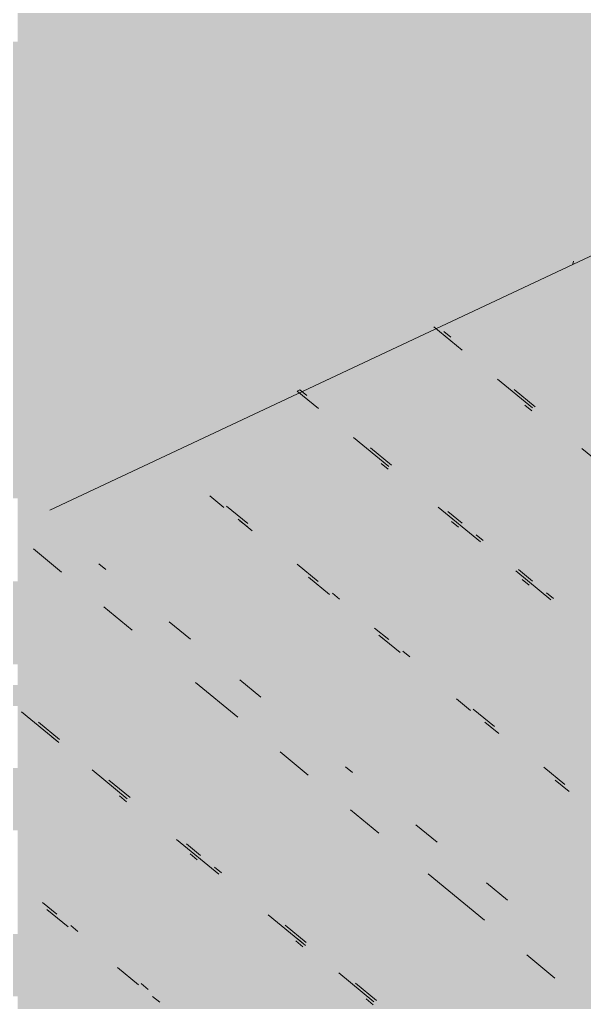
# Model space of a CAD drawing. Header units: millimetres. Extents: x 5 to 1315, y 5 to 292.
# Drawn here: x 1165.156 to 1167.782, y 78.442 to 83.006 of the extents above; entities that cross this region are included whole.
import ezdxf

# ---------------------------------------------------------------- set-up
doc = ezdxf.new("R2010")
doc.units = ezdxf.units.MM
doc.layers.add('EXISTING', color=7, linetype='Continuous')
doc.layers.add('IMAGES', color=7, linetype='Continuous')

# ---------------------------------------------------------------- blocks, each defined once
blk = doc.blocks.new('SHEET_03')
at = {"layer": 'EXISTING', "color": 250, "lineweight": 9}
for p, q in [((265.2963, 80.7274), (269.0335, 82.4819)), ((267.731, 81.8838), (267.7276, 81.8703)), ((267.0828, 81.5794), (267.2138, 81.4717)), ((267.1608, 81.5314), (267.128, 81.5584)), ((267.3776, 81.337), (267.5415, 81.2024)), ((266.4471, 81.281), (266.4595, 81.2869)), ((266.4471, 81.281), (266.5453, 81.2002)), ((266.4923, 81.2599), (266.4595, 81.2869)), ((267.5539, 81.2082), (267.4557, 81.289)), ((267.5381, 81.189), (267.5053, 81.2159)), ((266.7092, 81.0655), (266.873, 80.9309)), ((266.8855, 80.9367), (266.7872, 81.0175)), ((267.7708, 81.0139), (267.8691, 80.9331)), ((266.8696, 80.9175), (266.8368, 80.9444)), ((266.0407, 80.794), (266.1062, 80.7402)), ((266.217, 80.6652), (266.1187, 80.746)), ((267.1023, 80.7423), (267.2989, 80.5807)), ((267.2131, 80.6674), (267.1476, 80.7213)), ((266.1717, 80.6863), (266.2373, 80.6324)), ((266.2136, 80.6518), (266.1808, 80.6787)), ((267.1972, 80.6481), (267.1645, 80.6751)), ((267.3114, 80.5866), (267.2786, 80.6135)), ((265.2204, 80.5474), (265.3514, 80.4397)), ((265.5575, 80.4517), (265.5247, 80.4787)), ((266.5446, 80.3959), (266.4463, 80.4767)), ((267.4627, 80.4461), (267.6265, 80.3114)), ((267.5407, 80.3981), (267.4752, 80.4519)), ((266.4994, 80.417), (266.5977, 80.3362)), ((267.5249, 80.3788), (267.4921, 80.4057)), ((266.6429, 80.3151), (266.6102, 80.342)), ((267.639, 80.3173), (267.6063, 80.3442)), ((265.548, 80.2781), (265.6791, 80.1703)), ((265.9506, 80.1286), (265.8523, 80.2094)), ((266.8723, 80.1266), (266.8067, 80.1804)), ((266.827, 80.1476), (266.9253, 80.0668)), ((266.8689, 80.1131), (266.8361, 80.1401)), ((266.9706, 80.0458), (266.9378, 80.0727)), ((265.9739, 79.9279), (266.1705, 79.7663)), ((266.2783, 79.8592), (266.18, 79.94)), ((267.1874, 79.8514), (267.2529, 79.7975)), ((265.1655, 79.7907), (265.3293, 79.6561)), ((267.3637, 79.7226), (267.2654, 79.8034)), ((265.3418, 79.6619), (265.2435, 79.7427)), ((267.3185, 79.7436), (267.384, 79.6898)), ((267.3603, 79.7092), (267.3276, 79.7361)), ((265.3384, 79.6485), (265.3057, 79.6755)), ((266.3671, 79.6047), (266.4982, 79.497)), ((265.4932, 79.5214), (265.657, 79.3868)), ((266.7042, 79.5091), (266.6714, 79.536)), ((267.6914, 79.4532), (267.5931, 79.534)), ((265.6695, 79.3926), (265.5712, 79.4734)), ((267.6461, 79.4743), (267.7116, 79.4204)), ((265.6536, 79.3733), (265.6208, 79.4003)), ((266.6947, 79.3354), (266.8258, 79.2277)), ((267.0973, 79.1859), (266.999, 79.2667)), ((265.8863, 79.1982), (266.0829, 79.0366)), ((265.9971, 79.1233), (265.9316, 79.1772)), ((265.9812, 79.104), (265.9485, 79.1309)), ((266.0954, 79.0425), (266.0626, 79.0694)), ((267.0551, 79.0391), (267.3172, 78.8237)), ((267.425, 78.9166), (267.3267, 78.9974)), ((265.3286, 78.8518), (265.2631, 78.9056)), ((265.2834, 78.8728), (265.3817, 78.792)), ((266.3122, 78.8481), (266.4761, 78.7134)), ((265.4269, 78.771), (265.3942, 78.7979)), ((266.4885, 78.7193), (266.3903, 78.8001)), ((266.4727, 78.7), (266.4399, 78.727)), ((266.4852, 78.7059), (266.4524, 78.7328)), ((267.5138, 78.6621), (267.6449, 78.5543)), ((265.611, 78.6035), (265.7093, 78.5227)), ((266.6399, 78.5788), (266.8037, 78.4441)), ((265.7545, 78.5016), (265.7218, 78.5286)), ((266.8162, 78.45), (266.7179, 78.5308)), ((265.7748, 78.4689), (265.8076, 78.4419)), ((266.8003, 78.4307), (266.7675, 78.4576))]:
    blk.add_line(p, q, dxfattribs=at)
at = {"layer": 'IMAGES', "color": 7}
for points in [[(265.1473, 83), (265.2436, 83), (265.1473, 83.0964), (265.2436, 83.0964)], [(265.2436, 83), (269.8691, 83), (265.2436, 83.0964), (269.8691, 83.0964)], [(265.1473, 82.9036), (269.4836, 82.9036), (265.1473, 83), (269.4836, 83)], [(265.0509, 82.8072), (269.3873, 82.8072), (265.0509, 82.9036), (269.3873, 82.9036)], [(264.9545, 82.7108), (269.0982, 82.7108), (264.9545, 82.8072), (269.0982, 82.8072)], [(264.6655, 82.6144), (269.0018, 82.6144), (264.6655, 82.7108), (269.0018, 82.7108)], [(264.5691, 82.518), (268.7127, 82.518), (264.5691, 82.6144), (268.7127, 82.6144)], [(264.1836, 82.4216), (268.52, 82.4216), (264.1836, 82.518), (268.52, 82.518)], [(264.0873, 82.3252), (268.4236, 82.3252), (264.0873, 82.4216), (268.4236, 82.4216)], [(263.7982, 82.2288), (268.1345, 82.2288), (263.7982, 82.3252), (268.1345, 82.3252)], [(260.9073, 82.1324), (267.9418, 82.1324), (260.9073, 82.2288), (267.9418, 82.2288)], [(260.7145, 82.036), (267.7491, 82.036), (260.7145, 82.1324), (267.7491, 82.1324)], [(267.7491, 81.9396), (267.8455, 81.9396), (267.7491, 82.1324), (267.8455, 82.1324)], [(260.5218, 81.9396), (267.5564, 81.9396), (260.5218, 82.036), (267.5564, 82.036)], [(267.5564, 81.9396), (267.6527, 81.9396), (267.5564, 82.036), (267.6527, 82.036)], [(267.6527, 81.9396), (267.7491, 81.9396), (267.6527, 82.036), (267.7491, 82.036)], [(260.4255, 81.8432), (267.2673, 81.8432), (260.4255, 81.9396), (267.2673, 81.9396)], [(267.2673, 81.8432), (267.3636, 81.8432), (267.2673, 81.9396), (267.3636, 81.9396)], [(267.3636, 81.8432), (267.46, 81.8432), (267.3636, 81.9396), (267.46, 81.9396)], [(267.46, 81.8432), (267.5564, 81.8432), (267.46, 81.9396), (267.5564, 81.9396)], [(267.5564, 81.8432), (267.6527, 81.8432), (267.5564, 81.9396), (267.6527, 81.9396)], [(267.6527, 81.8432), (267.7491, 81.8432), (267.6527, 81.9396), (267.7491, 81.9396)], [(267.7491, 81.8432), (267.8455, 81.8432), (267.7491, 81.9396), (267.8455, 81.9396)], [(260.1364, 81.7468), (267.0745, 81.7468), (260.1364, 81.8432), (267.0745, 81.8432)], [(267.0745, 81.7468), (267.2673, 81.7468), (267.0745, 81.8432), (267.2673, 81.8432)], [(267.2673, 81.7468), (267.3636, 81.7468), (267.2673, 81.8432), (267.3636, 81.8432)], [(267.3636, 81.7468), (267.5564, 81.7468), (267.3636, 81.8432), (267.5564, 81.8432)], [(267.5564, 81.7468), (267.6527, 81.7468), (267.5564, 81.8432), (267.6527, 81.8432)], [(267.6527, 81.7468), (267.7491, 81.7468), (267.6527, 81.8432), (267.7491, 81.8432)], [(267.7491, 81.7468), (267.8455, 81.7468), (267.7491, 81.8432), (267.8455, 81.8432)], [(260.04, 81.6504), (266.7855, 81.6504), (260.04, 81.7468), (266.7855, 81.7468)], [(266.7855, 81.6504), (266.8818, 81.6504), (266.7855, 81.7468), (266.8818, 81.7468)], [(266.8818, 81.6504), (266.9782, 81.6504), (266.8818, 81.7468), (266.9782, 81.7468)], [(266.9782, 81.6504), (267.0745, 81.6504), (266.9782, 81.7468), (267.0745, 81.7468)], [(267.0745, 81.6504), (267.1709, 81.6504), (267.0745, 81.7468), (267.1709, 81.7468)], [(267.1709, 81.6504), (267.2673, 81.6504), (267.1709, 81.7468), (267.2673, 81.7468)], [(267.2673, 81.6504), (267.3636, 81.6504), (267.2673, 81.7468), (267.3636, 81.7468)], [(267.3636, 81.6504), (267.46, 81.6504), (267.3636, 81.7468), (267.46, 81.7468)], [(267.46, 81.6504), (267.5564, 81.6504), (267.46, 81.7468), (267.5564, 81.7468)], [(267.5564, 81.6504), (267.6527, 81.6504), (267.5564, 81.7468), (267.6527, 81.7468)], [(267.6527, 81.6504), (267.7491, 81.6504), (267.6527, 81.7468), (267.7491, 81.7468)], [(267.7491, 81.6504), (267.8455, 81.6504), (267.7491, 81.7468), (267.8455, 81.7468)], [(259.6545, 81.554), (266.6891, 81.554), (259.6545, 81.6504), (266.6891, 81.6504)], [(266.6891, 81.554), (266.8818, 81.554), (266.6891, 81.6504), (266.8818, 81.6504)], [(266.8818, 81.554), (266.9782, 81.554), (266.8818, 81.6504), (266.9782, 81.6504)], [(266.9782, 81.554), (267.0745, 81.554), (266.9782, 81.6504), (267.0745, 81.6504)], [(267.0745, 81.554), (267.1709, 81.554), (267.0745, 81.6504), (267.1709, 81.6504)], [(267.1709, 81.554), (267.2673, 81.554), (267.1709, 81.6504), (267.2673, 81.6504)], [(267.2673, 81.554), (267.3636, 81.554), (267.2673, 81.6504), (267.3636, 81.6504)], [(267.3636, 81.554), (267.46, 81.554), (267.3636, 81.6504), (267.46, 81.6504)], [(267.46, 81.554), (267.5564, 81.554), (267.46, 81.6504), (267.5564, 81.6504)], [(267.5564, 81.554), (267.6527, 81.554), (267.5564, 81.6504), (267.6527, 81.6504)], [(267.6527, 81.554), (267.8455, 81.554), (267.6527, 81.6504), (267.8455, 81.6504)], [(259.5582, 81.4576), (266.4964, 81.4576), (259.5582, 81.554), (266.4964, 81.554)], [(266.4964, 81.4576), (266.5927, 81.4576), (266.4964, 81.554), (266.5927, 81.554)], [(266.5927, 81.4576), (266.6891, 81.4576), (266.5927, 81.554), (266.6891, 81.554)], [(266.6891, 81.4576), (266.7855, 81.4576), (266.6891, 81.554), (266.7855, 81.554)], [(266.7855, 81.4576), (266.8818, 81.4576), (266.7855, 81.554), (266.8818, 81.554)], [(266.8818, 81.4576), (266.9782, 81.4576), (266.8818, 81.554), (266.9782, 81.554)], [(266.9782, 81.4576), (267.0745, 81.4576), (266.9782, 81.554), (267.0745, 81.554)], [(267.0745, 81.4576), (267.1709, 81.4576), (267.0745, 81.554), (267.1709, 81.554)], [(267.1709, 81.4576), (267.2673, 81.4576), (267.1709, 81.554), (267.2673, 81.554)], [(267.2673, 81.4576), (267.3636, 81.4576), (267.2673, 81.554), (267.3636, 81.554)], [(267.3636, 81.4576), (267.46, 81.4576), (267.3636, 81.554), (267.46, 81.554)], [(267.46, 81.4576), (267.9418, 81.4576), (267.46, 81.554), (267.9418, 81.554)], [(259.2691, 81.3612), (266.2073, 81.3612), (259.2691, 81.4576), (266.2073, 81.4576)], [(266.2073, 81.3612), (266.4, 81.3612), (266.2073, 81.4576), (266.4, 81.4576)], [(266.4, 81.3612), (266.4964, 81.3612), (266.4, 81.4576), (266.4964, 81.4576)], [(266.4964, 81.3612), (266.5927, 81.3612), (266.4964, 81.4576), (266.5927, 81.4576)], [(266.5927, 81.3612), (266.6891, 81.3612), (266.5927, 81.4576), (266.6891, 81.4576)], [(266.6891, 81.3612), (266.7855, 81.3612), (266.6891, 81.4576), (266.7855, 81.4576)], [(266.7855, 81.3612), (266.8818, 81.3612), (266.7855, 81.4576), (266.8818, 81.4576)], [(266.8818, 81.3612), (266.9782, 81.3612), (266.8818, 81.4576), (266.9782, 81.4576)], [(266.9782, 81.3612), (267.0745, 81.3612), (266.9782, 81.4576), (267.0745, 81.4576)], [(267.0745, 81.3612), (267.1709, 81.3612), (267.0745, 81.4576), (267.1709, 81.4576)], [(267.1709, 81.3612), (267.46, 81.3612), (267.1709, 81.4576), (267.46, 81.4576)], [(267.46, 81.3612), (267.5564, 81.3612), (267.46, 81.4576), (267.5564, 81.4576)], [(267.5564, 81.3612), (268.0382, 81.3612), (267.5564, 81.4576), (268.0382, 81.4576)], [(259.1727, 81.2648), (266.2073, 81.2648), (259.1727, 81.3612), (266.2073, 81.3612)], [(266.2073, 81.2648), (266.4, 81.2648), (266.2073, 81.3612), (266.4, 81.3612)], [(266.4, 81.2648), (266.5927, 81.2648), (266.4, 81.3612), (266.5927, 81.3612)], [(266.5927, 81.2648), (266.6891, 81.2648), (266.5927, 81.3612), (266.6891, 81.3612)], [(266.6891, 81.2648), (266.7855, 81.2648), (266.6891, 81.3612), (266.7855, 81.3612)], [(266.7855, 81.2648), (266.8818, 81.2648), (266.7855, 81.3612), (266.8818, 81.3612)], [(266.8818, 81.2648), (266.9782, 81.2648), (266.8818, 81.3612), (266.9782, 81.3612)], [(266.9782, 81.2648), (267.0745, 81.2648), (266.9782, 81.3612), (267.0745, 81.3612)], [(267.0745, 81.2648), (267.1709, 81.2648), (267.0745, 81.3612), (267.1709, 81.3612)], [(267.1709, 81.2648), (267.2673, 81.2648), (267.1709, 81.3612), (267.2673, 81.3612)], [(267.2673, 81.2648), (267.3636, 81.2648), (267.2673, 81.3612), (267.3636, 81.3612)], [(267.3636, 81.2648), (267.5564, 81.2648), (267.3636, 81.3612), (267.5564, 81.3612)], [(267.5564, 81.2648), (267.6527, 81.2648), (267.5564, 81.3612), (267.6527, 81.3612)], [(267.6527, 81.2648), (268.1345, 81.2648), (267.6527, 81.3612), (268.1345, 81.3612)], [(258.8836, 81.1684), (265.8218, 81.1684), (258.8836, 81.2648), (265.8218, 81.2648)], [(265.8218, 81.1684), (265.9182, 81.1684), (265.8218, 81.2648), (265.9182, 81.2648)], [(265.9182, 81.1684), (266.0145, 81.1684), (265.9182, 81.2648), (266.0145, 81.2648)], [(266.0145, 81.1684), (266.1109, 81.1684), (266.0145, 81.2648), (266.1109, 81.2648)], [(266.1109, 81.1684), (266.2073, 81.1684), (266.1109, 81.2648), (266.2073, 81.2648)], [(266.2073, 81.1684), (266.3036, 81.1684), (266.2073, 81.2648), (266.3036, 81.2648)], [(266.3036, 81.1684), (266.4, 81.1684), (266.3036, 81.2648), (266.4, 81.2648)], [(266.4, 81.1684), (266.4964, 81.1684), (266.4, 81.2648), (266.4964, 81.2648)], [(266.4964, 81.1684), (266.5927, 81.1684), (266.4964, 81.2648), (266.5927, 81.2648)], [(266.5927, 81.1684), (266.6891, 81.1684), (266.5927, 81.2648), (266.6891, 81.2648)], [(266.6891, 81.1684), (266.7855, 81.1684), (266.6891, 81.2648), (266.7855, 81.2648)], [(266.7855, 81.1684), (266.8818, 81.1684), (266.7855, 81.2648), (266.8818, 81.2648)], [(266.8818, 81.1684), (267.2673, 81.1684), (266.8818, 81.2648), (267.2673, 81.2648)], [(267.2673, 81.1684), (267.3636, 81.1684), (267.2673, 81.2648), (267.3636, 81.2648)], [(267.3636, 81.1684), (267.46, 81.1684), (267.3636, 81.2648), (267.46, 81.2648)], [(267.46, 81.1684), (267.6527, 81.1684), (267.46, 81.2648), (267.6527, 81.2648)], [(267.6527, 81.1684), (267.7491, 81.1684), (267.6527, 81.2648), (267.7491, 81.2648)], [(267.7491, 81.1684), (268.3273, 81.1684), (267.7491, 81.2648), (268.3273, 81.2648)], [(258.6909, 81.072), (265.7255, 81.072), (258.6909, 81.1684), (265.7255, 81.1684)], [(265.7255, 81.072), (265.9182, 81.072), (265.7255, 81.1684), (265.9182, 81.1684)], [(265.9182, 81.072), (266.0145, 81.072), (265.9182, 81.1684), (266.0145, 81.1684)], [(266.0145, 81.072), (266.1109, 81.072), (266.0145, 81.1684), (266.1109, 81.1684)], [(266.1109, 81.072), (266.2073, 81.072), (266.1109, 81.1684), (266.2073, 81.1684)], [(266.2073, 81.072), (266.3036, 81.072), (266.2073, 81.1684), (266.3036, 81.1684)], [(266.3036, 81.072), (266.4, 81.072), (266.3036, 81.1684), (266.4, 81.1684)], [(266.4, 81.072), (266.4964, 81.072), (266.4, 81.1684), (266.4964, 81.1684)], [(266.4964, 81.072), (266.5927, 81.072), (266.4964, 81.1684), (266.5927, 81.1684)], [(266.5927, 81.072), (266.7855, 81.072), (266.5927, 81.1684), (266.7855, 81.1684)], [(266.7855, 81.072), (267.3636, 81.072), (266.7855, 81.1684), (267.3636, 81.1684)], [(267.3636, 81.072), (267.46, 81.072), (267.3636, 81.1684), (267.46, 81.1684)], [(267.46, 81.072), (267.5564, 81.072), (267.46, 81.1684), (267.5564, 81.1684)], [(267.5564, 81.072), (267.7491, 81.072), (267.5564, 81.1684), (267.7491, 81.1684)], [(267.7491, 81.072), (267.8455, 81.072), (267.7491, 81.1684), (267.8455, 81.1684)], [(258.4982, 80.9756), (265.5327, 80.9756), (258.4982, 81.072), (265.5327, 81.072)], [(265.5327, 80.9756), (265.6291, 80.9756), (265.5327, 81.072), (265.6291, 81.072)], [(265.6291, 80.9756), (265.7255, 80.9756), (265.6291, 81.072), (265.7255, 81.072)], [(265.7255, 80.9756), (265.8218, 80.9756), (265.7255, 81.072), (265.8218, 81.072)], [(265.8218, 80.9756), (266.0145, 80.9756), (265.8218, 81.072), (266.0145, 81.072)], [(266.0145, 80.9756), (266.1109, 80.9756), (266.0145, 81.072), (266.1109, 81.072)], [(266.1109, 80.9756), (266.2073, 80.9756), (266.1109, 81.072), (266.2073, 81.072)], [(266.2073, 80.9756), (266.3036, 80.9756), (266.2073, 81.072), (266.3036, 81.072)], [(266.3036, 80.9756), (266.5927, 80.9756), (266.3036, 81.072), (266.5927, 81.072)], [(266.5927, 80.9756), (266.6891, 80.9756), (266.5927, 81.072), (266.6891, 81.072)], [(266.6891, 80.9756), (266.8818, 80.9756), (266.6891, 81.072), (266.8818, 81.072)], [(266.8818, 80.9756), (266.9782, 80.9756), (266.8818, 81.072), (266.9782, 81.072)], [(266.9782, 80.9756), (267.46, 80.9756), (266.9782, 81.072), (267.46, 81.072)], [(267.46, 80.9756), (267.5564, 80.9756), (267.46, 81.072), (267.5564, 81.072)], [(267.5564, 80.9756), (267.6527, 80.9756), (267.5564, 81.072), (267.6527, 81.072)], [(267.6527, 80.9756), (267.8455, 80.9756), (267.6527, 81.072), (267.8455, 81.072)], [(258.2091, 80.8792), (265.2436, 80.8792), (258.2091, 80.9756), (265.2436, 80.9756)], [(265.2436, 80.8792), (265.34, 80.8792), (265.2436, 80.9756), (265.34, 80.9756)], [(265.34, 80.8792), (265.4364, 80.8792), (265.34, 80.9756), (265.4364, 80.9756)], [(265.4364, 80.8792), (265.5327, 80.8792), (265.4364, 80.9756), (265.5327, 80.9756)], [(265.5327, 80.8792), (265.7255, 80.8792), (265.5327, 80.9756), (265.7255, 80.9756)], [(265.7255, 80.8792), (265.8218, 80.8792), (265.7255, 80.9756), (265.8218, 80.9756)], [(265.8218, 80.8792), (265.9182, 80.8792), (265.8218, 80.9756), (265.9182, 80.9756)], [(265.9182, 80.8792), (266.0145, 80.8792), (265.9182, 80.9756), (266.0145, 80.9756)], [(266.0145, 80.8792), (266.2073, 80.8792), (266.0145, 80.9756), (266.2073, 80.9756)], [(266.2073, 80.8792), (266.6891, 80.8792), (266.2073, 80.9756), (266.6891, 80.9756)], [(266.6891, 80.8792), (266.7855, 80.8792), (266.6891, 80.9756), (266.7855, 80.9756)], [(266.7855, 80.8792), (266.9782, 80.8792), (266.7855, 80.9756), (266.9782, 80.9756)], [(266.9782, 80.8792), (267.6527, 80.8792), (266.9782, 80.9756), (267.6527, 80.9756)], [(267.6527, 80.8792), (267.7491, 80.8792), (267.6527, 80.9756), (267.7491, 80.9756)], [(267.7491, 80.8792), (267.9418, 80.8792), (267.7491, 80.9756), (267.9418, 80.9756)], [(258.1127, 80.7827), (265.2436, 80.7827), (258.1127, 80.8792), (265.2436, 80.8792)], [(265.2436, 80.7827), (265.4364, 80.7827), (265.2436, 80.8792), (265.4364, 80.8792)], [(265.4364, 80.7827), (265.5327, 80.7827), (265.4364, 80.8792), (265.5327, 80.8792)], [(265.5327, 80.7827), (265.6291, 80.7827), (265.5327, 80.8792), (265.6291, 80.8792)], [(265.6291, 80.7827), (265.7255, 80.7827), (265.6291, 80.8792), (265.7255, 80.8792)], [(265.7255, 80.7827), (265.9182, 80.7827), (265.7255, 80.8792), (265.9182, 80.8792)], [(265.9182, 80.7827), (266.0145, 80.7827), (265.9182, 80.8792), (266.0145, 80.8792)], [(266.0145, 80.7827), (266.1109, 80.7827), (266.0145, 80.8792), (266.1109, 80.8792)], [(266.1109, 80.7827), (266.2073, 80.7827), (266.1109, 80.8792), (266.2073, 80.8792)], [(266.2073, 80.7827), (266.3036, 80.7827), (266.2073, 80.8792), (266.3036, 80.8792)], [(266.3036, 80.7827), (266.7855, 80.7827), (266.3036, 80.8792), (266.7855, 80.8792)], [(266.7855, 80.7827), (266.8818, 80.7827), (266.7855, 80.8792), (266.8818, 80.8792)], [(266.8818, 80.7827), (266.9782, 80.7827), (266.8818, 80.8792), (266.9782, 80.8792)], [(266.9782, 80.7827), (267.0745, 80.7827), (266.9782, 80.8792), (267.0745, 80.8792)], [(267.0745, 80.7827), (267.1709, 80.7827), (267.0745, 80.8792), (267.1709, 80.8792)], [(267.1709, 80.7827), (267.2673, 80.7827), (267.1709, 80.8792), (267.2673, 80.8792)], [(267.2673, 80.7827), (267.7491, 80.7827), (267.2673, 80.8792), (267.7491, 80.8792)], [(267.7491, 80.7827), (267.8455, 80.7827), (267.7491, 80.8792), (267.8455, 80.8792)], [(265.1473, 80.6863), (265.2436, 80.6863), (265.1473, 80.7827), (265.2436, 80.7827)], [(265.2436, 80.6863), (265.4364, 80.6863), (265.2436, 80.7827), (265.4364, 80.7827)], [(265.4364, 80.6863), (265.5327, 80.6863), (265.4364, 80.7827), (265.5327, 80.7827)], [(265.5327, 80.6863), (265.6291, 80.6863), (265.5327, 80.7827), (265.6291, 80.7827)], [(265.6291, 80.6863), (265.7255, 80.6863), (265.6291, 80.7827), (265.7255, 80.7827)], [(265.7255, 80.6863), (265.9182, 80.6863), (265.7255, 80.7827), (265.9182, 80.7827)], [(265.9182, 80.6863), (266.0145, 80.6863), (265.9182, 80.7827), (266.0145, 80.7827)], [(266.0145, 80.6863), (266.2073, 80.6863), (266.0145, 80.7827), (266.2073, 80.7827)], [(266.2073, 80.6863), (266.4, 80.6863), (266.2073, 80.7827), (266.4, 80.7827)], [(266.4, 80.6863), (266.8818, 80.6863), (266.4, 80.7827), (266.8818, 80.7827)], [(266.8818, 80.6863), (266.9782, 80.6863), (266.8818, 80.7827), (266.9782, 80.7827)], [(266.9782, 80.6863), (267.0745, 80.6863), (266.9782, 80.7827), (267.0745, 80.7827)], [(267.0745, 80.6863), (267.2673, 80.6863), (267.0745, 80.7827), (267.2673, 80.7827)], [(267.2673, 80.6863), (267.3636, 80.6863), (267.2673, 80.7827), (267.3636, 80.7827)], [(267.3636, 80.6863), (267.8455, 80.6863), (267.3636, 80.7827), (267.8455, 80.7827)], [(265.1473, 80.4935), (265.2436, 80.4935), (265.1473, 80.6863), (265.2436, 80.6863)], [(265.2436, 80.5899), (265.34, 80.5899), (265.2436, 80.6863), (265.34, 80.6863)], [(265.34, 80.5899), (265.4364, 80.5899), (265.34, 80.6863), (265.4364, 80.6863)], [(265.4364, 80.5899), (265.5327, 80.5899), (265.4364, 80.6863), (265.5327, 80.6863)], [(265.5327, 80.5899), (265.6291, 80.5899), (265.5327, 80.6863), (265.6291, 80.6863)], [(265.6291, 80.5899), (266.0145, 80.5899), (265.6291, 80.6863), (266.0145, 80.6863)], [(266.0145, 80.5899), (266.1109, 80.5899), (266.0145, 80.6863), (266.1109, 80.6863)], [(266.1109, 80.5899), (266.2073, 80.5899), (266.1109, 80.6863), (266.2073, 80.6863)], [(266.2073, 80.5899), (266.4, 80.5899), (266.2073, 80.6863), (266.4, 80.6863)], [(266.4, 80.5899), (266.4964, 80.5899), (266.4, 80.6863), (266.4964, 80.6863)], [(266.4964, 80.5899), (266.9782, 80.5899), (266.4964, 80.6863), (266.9782, 80.6863)], [(266.9782, 80.5899), (267.0745, 80.5899), (266.9782, 80.6863), (267.0745, 80.6863)], [(267.0745, 80.5899), (267.1709, 80.5899), (267.0745, 80.6863), (267.1709, 80.6863)], [(267.1709, 80.5899), (267.3636, 80.5899), (267.1709, 80.6863), (267.3636, 80.6863)], [(267.3636, 80.5899), (267.46, 80.5899), (267.3636, 80.6863), (267.46, 80.6863)], [(267.46, 80.5899), (268.0382, 80.5899), (267.46, 80.6863), (268.0382, 80.6863)], [(265.2436, 80.4935), (265.34, 80.4935), (265.2436, 80.5899), (265.34, 80.5899)], [(265.34, 80.4935), (265.4364, 80.4935), (265.34, 80.5899), (265.4364, 80.5899)], [(265.4364, 80.4935), (265.5327, 80.4935), (265.4364, 80.5899), (265.5327, 80.5899)], [(265.5327, 80.4935), (265.7255, 80.4935), (265.5327, 80.5899), (265.7255, 80.5899)], [(265.7255, 80.4935), (266.1109, 80.4935), (265.7255, 80.5899), (266.1109, 80.5899)], [(266.1109, 80.4935), (266.2073, 80.4935), (266.1109, 80.5899), (266.2073, 80.5899)], [(266.2073, 80.4935), (266.3036, 80.4935), (266.2073, 80.5899), (266.3036, 80.5899)], [(266.3036, 80.4935), (266.4, 80.4935), (266.3036, 80.5899), (266.4, 80.5899)], [(266.4, 80.4935), (266.4964, 80.4935), (266.4, 80.5899), (266.4964, 80.5899)], [(266.4964, 80.4935), (266.5927, 80.4935), (266.4964, 80.5899), (266.5927, 80.5899)], [(266.5927, 80.4935), (267.0745, 80.4935), (266.5927, 80.5899), (267.0745, 80.5899)], [(267.0745, 80.4935), (267.1709, 80.4935), (267.0745, 80.5899), (267.1709, 80.5899)], [(267.1709, 80.4935), (267.2673, 80.4935), (267.1709, 80.5899), (267.2673, 80.5899)], [(267.2673, 80.4935), (267.3636, 80.4935), (267.2673, 80.5899), (267.3636, 80.5899)], [(267.3636, 80.4935), (267.46, 80.4935), (267.3636, 80.5899), (267.46, 80.5899)], [(267.46, 80.4935), (267.5564, 80.4935), (267.46, 80.5899), (267.5564, 80.5899)], [(267.5564, 80.4935), (268.0382, 80.4935), (267.5564, 80.5899), (268.0382, 80.5899)], [(265.1473, 80.3971), (265.2436, 80.3971), (265.1473, 80.4935), (265.2436, 80.4935)], [(265.2436, 80.3971), (265.34, 80.3971), (265.2436, 80.4935), (265.34, 80.4935)], [(265.34, 80.3971), (265.4364, 80.3971), (265.34, 80.4935), (265.4364, 80.4935)], [(265.4364, 80.3971), (265.5327, 80.3971), (265.4364, 80.4935), (265.5327, 80.4935)], [(265.5327, 80.3971), (265.6291, 80.3971), (265.5327, 80.4935), (265.6291, 80.4935)], [(265.6291, 80.3971), (265.7255, 80.3971), (265.6291, 80.4935), (265.7255, 80.4935)], [(265.7255, 80.3971), (265.8218, 80.3971), (265.7255, 80.4935), (265.8218, 80.4935)], [(265.8218, 80.3971), (266.2073, 80.3971), (265.8218, 80.4935), (266.2073, 80.4935)], [(266.2073, 80.3971), (266.3036, 80.3971), (266.2073, 80.4935), (266.3036, 80.4935)], [(266.3036, 80.3971), (266.4, 80.3971), (266.3036, 80.4935), (266.4, 80.4935)], [(266.4, 80.3971), (266.5927, 80.3971), (266.4, 80.4935), (266.5927, 80.4935)], [(266.5927, 80.3971), (266.6891, 80.3971), (266.5927, 80.4935), (266.6891, 80.4935)], [(266.6891, 80.3971), (267.1709, 80.3971), (266.6891, 80.4935), (267.1709, 80.4935)], [(267.1709, 80.3971), (267.2673, 80.3971), (267.1709, 80.4935), (267.2673, 80.4935)], [(267.2673, 80.3971), (267.3636, 80.3971), (267.2673, 80.4935), (267.3636, 80.4935)], [(267.3636, 80.3971), (267.5564, 80.3971), (267.3636, 80.4935), (267.5564, 80.4935)], [(267.5564, 80.3971), (267.6527, 80.3971), (267.5564, 80.4935), (267.6527, 80.4935)], [(267.6527, 80.3971), (267.7491, 80.3971), (267.6527, 80.4935), (267.7491, 80.4935)], [(267.7491, 80.3007), (268.3273, 80.3007), (267.7491, 80.4935), (268.3273, 80.4935)], [(264.9545, 80.3007), (265.34, 80.3007), (264.9545, 80.3971), (265.34, 80.3971)], [(265.34, 80.3007), (265.4364, 80.3007), (265.34, 80.3971), (265.4364, 80.3971)], [(265.4364, 80.3007), (265.7255, 80.3007), (265.4364, 80.3971), (265.7255, 80.3971)], [(265.7255, 80.3007), (265.8218, 80.3007), (265.7255, 80.3971), (265.8218, 80.3971)], [(265.8218, 80.3007), (265.9182, 80.3007), (265.8218, 80.3971), (265.9182, 80.3971)], [(265.9182, 80.3007), (266.3036, 80.3007), (265.9182, 80.3971), (266.3036, 80.3971)], [(266.3036, 80.3007), (266.4, 80.3007), (266.3036, 80.3971), (266.4, 80.3971)], [(266.4, 80.3007), (266.4964, 80.3007), (266.4, 80.3971), (266.4964, 80.3971)], [(266.4964, 80.3007), (266.6891, 80.3007), (266.4964, 80.3971), (266.6891, 80.3971)], [(266.6891, 80.3007), (266.7855, 80.3007), (266.6891, 80.3971), (266.7855, 80.3971)], [(266.7855, 80.3007), (267.3636, 80.3007), (266.7855, 80.3971), (267.3636, 80.3971)], [(267.3636, 80.3007), (267.46, 80.3007), (267.3636, 80.3971), (267.46, 80.3971)], [(267.46, 80.3007), (267.6527, 80.3007), (267.46, 80.3971), (267.6527, 80.3971)], [(267.6527, 80.3007), (267.7491, 80.3007), (267.6527, 80.3971), (267.7491, 80.3971)], [(264.8582, 80.2043), (265.34, 80.2043), (264.8582, 80.3007), (265.34, 80.3007)], [(265.34, 80.2043), (265.4364, 80.2043), (265.34, 80.3007), (265.4364, 80.3007)], [(265.4364, 80.2043), (265.6291, 80.2043), (265.4364, 80.3007), (265.6291, 80.3007)], [(265.6291, 80.2043), (265.7255, 80.2043), (265.6291, 80.3007), (265.7255, 80.3007)], [(265.7255, 80.2043), (265.8218, 80.2043), (265.7255, 80.3007), (265.8218, 80.3007)], [(265.8218, 80.2043), (265.9182, 80.2043), (265.8218, 80.3007), (265.9182, 80.3007)], [(265.9182, 80.2043), (266.0145, 80.2043), (265.9182, 80.3007), (266.0145, 80.3007)], [(266.0145, 80.2043), (266.4, 80.2043), (266.0145, 80.3007), (266.4, 80.3007)], [(266.4, 80.2043), (266.4964, 80.2043), (266.4, 80.3007), (266.4964, 80.3007)], [(266.4964, 80.2043), (266.5927, 80.2043), (266.4964, 80.3007), (266.5927, 80.3007)], [(266.5927, 80.2043), (266.6891, 80.2043), (266.5927, 80.3007), (266.6891, 80.3007)], [(266.6891, 80.2043), (266.7855, 80.2043), (266.6891, 80.3007), (266.7855, 80.3007)], [(266.7855, 80.2043), (266.8818, 80.2043), (266.7855, 80.3007), (266.8818, 80.3007)], [(266.8818, 80.2043), (266.9782, 80.2043), (266.8818, 80.3007), (266.9782, 80.3007)], [(266.9782, 80.2043), (267.46, 80.2043), (266.9782, 80.3007), (267.46, 80.3007)], [(267.46, 80.2043), (267.5564, 80.2043), (267.46, 80.3007), (267.5564, 80.3007)], [(267.5564, 80.2043), (267.7491, 80.2043), (267.5564, 80.3007), (267.7491, 80.3007)], [(267.7491, 80.2043), (267.8455, 80.2043), (267.7491, 80.3007), (267.8455, 80.3007)], [(264.9545, 80.1079), (265.4364, 80.1079), (264.9545, 80.2043), (265.4364, 80.2043)], [(265.4364, 80.1079), (265.6291, 80.1079), (265.4364, 80.2043), (265.6291, 80.2043)], [(265.6291, 80.1079), (265.7255, 80.1079), (265.6291, 80.2043), (265.7255, 80.2043)], [(265.7255, 80.0115), (265.8218, 80.0115), (265.7255, 80.2043), (265.8218, 80.2043)], [(265.8218, 80.1079), (265.9182, 80.1079), (265.8218, 80.2043), (265.9182, 80.2043)], [(265.9182, 80.1079), (266.0145, 80.1079), (265.9182, 80.2043), (266.0145, 80.2043)], [(266.0145, 80.1079), (266.1109, 80.1079), (266.0145, 80.2043), (266.1109, 80.2043)], [(266.1109, 80.1079), (266.2073, 80.1079), (266.1109, 80.2043), (266.2073, 80.2043)], [(266.2073, 80.1079), (266.5927, 80.1079), (266.2073, 80.2043), (266.5927, 80.2043)], [(266.5927, 80.1079), (266.6891, 80.1079), (266.5927, 80.2043), (266.6891, 80.2043)], [(266.6891, 80.1079), (266.7855, 80.1079), (266.6891, 80.2043), (266.7855, 80.2043)], [(266.7855, 80.1079), (266.8818, 80.1079), (266.7855, 80.2043), (266.8818, 80.2043)], [(266.8818, 80.1079), (266.9782, 80.1079), (266.8818, 80.2043), (266.9782, 80.2043)], [(266.9782, 80.1079), (267.0745, 80.1079), (266.9782, 80.2043), (267.0745, 80.2043)], [(267.0745, 80.1079), (267.5564, 80.1079), (267.0745, 80.2043), (267.5564, 80.2043)], [(267.5564, 80.1079), (267.7491, 80.1079), (267.5564, 80.2043), (267.7491, 80.2043)], [(267.7491, 80.1079), (267.8455, 80.1079), (267.7491, 80.2043), (267.8455, 80.2043)], [(264.9545, 80.0115), (265.5327, 80.0115), (264.9545, 80.1079), (265.5327, 80.1079)], [(265.5327, 80.0115), (265.6291, 80.0115), (265.5327, 80.1079), (265.6291, 80.1079)], [(265.6291, 80.0115), (265.7255, 80.0115), (265.6291, 80.1079), (265.7255, 80.1079)], [(265.8218, 80.0115), (265.9182, 80.0115), (265.8218, 80.1079), (265.9182, 80.1079)], [(265.9182, 80.0115), (266.0145, 80.0115), (265.9182, 80.1079), (266.0145, 80.1079)], [(266.0145, 80.0115), (266.1109, 80.0115), (266.0145, 80.1079), (266.1109, 80.1079)], [(266.1109, 80.0115), (266.2073, 80.0115), (266.1109, 80.1079), (266.2073, 80.1079)], [(266.2073, 80.0115), (266.3036, 80.0115), (266.2073, 80.1079), (266.3036, 80.1079)], [(266.3036, 80.0115), (266.6891, 80.0115), (266.3036, 80.1079), (266.6891, 80.1079)], [(266.6891, 80.0115), (266.7855, 80.0115), (266.6891, 80.1079), (266.7855, 80.1079)], [(266.7855, 80.0115), (266.8818, 80.0115), (266.7855, 80.1079), (266.8818, 80.1079)], [(266.8818, 80.0115), (266.9782, 80.0115), (266.8818, 80.1079), (266.9782, 80.1079)], [(266.9782, 80.0115), (267.0745, 80.0115), (266.9782, 80.1079), (267.0745, 80.1079)], [(267.0745, 80.0115), (267.1709, 80.0115), (267.0745, 80.1079), (267.1709, 80.1079)], [(267.1709, 80.0115), (267.2673, 80.0115), (267.1709, 80.1079), (267.2673, 80.1079)], [(267.2673, 80.0115), (267.6527, 80.0115), (267.2673, 80.1079), (267.6527, 80.1079)], [(267.6527, 80.0115), (267.7491, 80.0115), (267.6527, 80.1079), (267.7491, 80.1079)], [(267.7491, 80.0115), (267.8455, 80.0115), (267.7491, 80.1079), (267.8455, 80.1079)], [(265.1473, 79.9151), (265.2436, 79.9151), (265.1473, 80.0115), (265.2436, 80.0115)], [(265.2436, 79.9151), (265.6291, 79.9151), (265.2436, 80.0115), (265.6291, 80.0115)], [(265.6291, 79.9151), (265.7255, 79.9151), (265.6291, 80.0115), (265.7255, 80.0115)], [(265.7255, 79.9151), (265.9182, 79.9151), (265.7255, 80.0115), (265.9182, 80.0115)], [(265.9182, 79.9151), (266.0145, 79.9151), (265.9182, 80.0115), (266.0145, 80.0115)], [(266.0145, 79.9151), (266.1109, 79.9151), (266.0145, 80.0115), (266.1109, 80.0115)], [(266.1109, 79.9151), (266.2073, 79.9151), (266.1109, 80.0115), (266.2073, 80.0115)], [(266.2073, 79.9151), (266.3036, 79.9151), (266.2073, 80.0115), (266.3036, 80.0115)], [(266.3036, 79.9151), (266.4, 79.9151), (266.3036, 80.0115), (266.4, 80.0115)], [(266.4, 79.9151), (266.7855, 79.9151), (266.4, 80.0115), (266.7855, 80.0115)], [(266.7855, 79.9151), (266.8818, 79.9151), (266.7855, 80.0115), (266.8818, 80.0115)], [(266.8818, 79.9151), (266.9782, 79.9151), (266.8818, 80.0115), (266.9782, 80.0115)], [(266.9782, 79.9151), (267.0745, 79.9151), (266.9782, 80.0115), (267.0745, 80.0115)], [(267.0745, 79.9151), (267.1709, 79.9151), (267.0745, 80.0115), (267.1709, 80.0115)], [(267.1709, 79.9151), (267.2673, 79.9151), (267.1709, 80.0115), (267.2673, 80.0115)], [(267.2673, 79.9151), (267.3636, 79.9151), (267.2673, 80.0115), (267.3636, 80.0115)], [(267.3636, 79.9151), (267.9418, 79.9151), (267.3636, 80.0115), (267.9418, 80.0115)], [(265.0509, 79.8187), (265.2436, 79.8187), (265.0509, 79.9151), (265.2436, 79.9151)], [(265.2436, 79.8187), (265.34, 79.8187), (265.2436, 79.9151), (265.34, 79.9151)], [(265.34, 79.8187), (265.7255, 79.8187), (265.34, 79.9151), (265.7255, 79.9151)], [(265.7255, 79.8187), (265.9182, 79.8187), (265.7255, 79.9151), (265.9182, 79.9151)], [(265.9182, 79.8187), (266.0145, 79.8187), (265.9182, 79.9151), (266.0145, 79.9151)], [(266.0145, 79.8187), (266.1109, 79.8187), (266.0145, 79.9151), (266.1109, 79.9151)], [(266.1109, 79.8187), (266.2073, 79.8187), (266.1109, 79.9151), (266.2073, 79.9151)], [(266.2073, 79.8187), (266.3036, 79.8187), (266.2073, 79.9151), (266.3036, 79.9151)], [(266.3036, 79.8187), (266.4, 79.8187), (266.3036, 79.9151), (266.4, 79.9151)], [(266.4, 79.8187), (266.4964, 79.8187), (266.4, 79.9151), (266.4964, 79.9151)], [(266.4964, 79.8187), (266.9782, 79.8187), (266.4964, 79.9151), (266.9782, 79.9151)], [(266.9782, 79.8187), (267.0745, 79.8187), (266.9782, 79.9151), (267.0745, 79.9151)], [(267.0745, 79.8187), (267.1709, 79.8187), (267.0745, 79.9151), (267.1709, 79.9151)], [(267.1709, 79.8187), (267.2673, 79.8187), (267.1709, 79.9151), (267.2673, 79.9151)], [(267.2673, 79.8187), (267.3636, 79.8187), (267.2673, 79.9151), (267.3636, 79.9151)], [(267.3636, 79.8187), (267.46, 79.8187), (267.3636, 79.9151), (267.46, 79.9151)], [(267.46, 79.8187), (267.9418, 79.8187), (267.46, 79.9151), (267.9418, 79.9151)], [(265.1473, 79.7223), (265.34, 79.7223), (265.1473, 79.8187), (265.34, 79.8187)], [(265.34, 79.7223), (265.4364, 79.7223), (265.34, 79.8187), (265.4364, 79.8187)], [(265.4364, 79.7223), (265.9182, 79.7223), (265.4364, 79.8187), (265.9182, 79.8187)], [(265.9182, 79.7223), (266.0145, 79.7223), (265.9182, 79.8187), (266.0145, 79.8187)], [(266.0145, 79.7223), (266.1109, 79.7223), (266.0145, 79.8187), (266.1109, 79.8187)], [(266.1109, 79.7223), (266.2073, 79.7223), (266.1109, 79.8187), (266.2073, 79.8187)], [(266.2073, 79.7223), (266.3036, 79.7223), (266.2073, 79.8187), (266.3036, 79.8187)], [(266.3036, 79.7223), (266.4964, 79.7223), (266.3036, 79.8187), (266.4964, 79.8187)], [(266.4964, 79.7223), (266.5927, 79.7223), (266.4964, 79.8187), (266.5927, 79.8187)], [(266.5927, 79.7223), (266.6891, 79.7223), (266.5927, 79.8187), (266.6891, 79.8187)], [(266.6891, 79.7223), (267.0745, 79.7223), (266.6891, 79.8187), (267.0745, 79.8187)], [(267.0745, 79.7223), (267.1709, 79.7223), (267.0745, 79.8187), (267.1709, 79.8187)], [(267.1709, 79.7223), (267.2673, 79.7223), (267.1709, 79.8187), (267.2673, 79.8187)], [(267.2673, 79.7223), (267.3636, 79.7223), (267.2673, 79.8187), (267.3636, 79.8187)], [(267.3636, 79.7223), (267.5564, 79.7223), (267.3636, 79.8187), (267.5564, 79.8187)], [(267.5564, 79.7223), (268.0382, 79.7223), (267.5564, 79.8187), (268.0382, 79.8187)], [(265.1473, 79.6259), (265.2436, 79.6259), (265.1473, 79.7223), (265.2436, 79.7223)], [(265.2436, 79.6259), (265.4364, 79.6259), (265.2436, 79.7223), (265.4364, 79.7223)], [(265.4364, 79.6259), (265.5327, 79.6259), (265.4364, 79.7223), (265.5327, 79.7223)], [(265.5327, 79.6259), (266.0145, 79.6259), (265.5327, 79.7223), (266.0145, 79.7223)], [(266.0145, 79.6259), (266.1109, 79.6259), (266.0145, 79.7223), (266.1109, 79.7223)], [(266.1109, 79.6259), (266.2073, 79.6259), (266.1109, 79.7223), (266.2073, 79.7223)], [(266.2073, 79.6259), (266.3036, 79.6259), (266.2073, 79.7223), (266.3036, 79.7223)], [(266.3036, 79.6259), (266.4964, 79.6259), (266.3036, 79.7223), (266.4964, 79.7223)], [(266.4964, 79.6259), (266.5927, 79.6259), (266.4964, 79.7223), (266.5927, 79.7223)], [(266.5927, 79.6259), (266.6891, 79.6259), (266.5927, 79.7223), (266.6891, 79.7223)], [(266.6891, 79.6259), (266.7855, 79.6259), (266.6891, 79.7223), (266.7855, 79.7223)], [(266.7855, 79.6259), (267.1709, 79.6259), (266.7855, 79.7223), (267.1709, 79.7223)], [(267.1709, 79.6259), (267.2673, 79.6259), (267.1709, 79.7223), (267.2673, 79.7223)], [(267.2673, 79.6259), (267.3636, 79.6259), (267.2673, 79.7223), (267.3636, 79.7223)], [(267.3636, 79.6259), (267.46, 79.6259), (267.3636, 79.7223), (267.46, 79.7223)], [(267.46, 79.6259), (267.5564, 79.6259), (267.46, 79.7223), (267.5564, 79.7223)], [(267.5564, 79.6259), (267.6527, 79.6259), (267.5564, 79.7223), (267.6527, 79.7223)], [(267.6527, 79.6259), (268.1345, 79.6259), (267.6527, 79.7223), (268.1345, 79.7223)], [(265.1473, 79.5295), (265.2436, 79.5295), (265.1473, 79.6259), (265.2436, 79.6259)], [(265.2436, 79.5295), (265.34, 79.5295), (265.2436, 79.6259), (265.34, 79.6259)], [(265.34, 79.5295), (265.5327, 79.5295), (265.34, 79.6259), (265.5327, 79.6259)], [(265.5327, 79.5295), (265.6291, 79.5295), (265.5327, 79.6259), (265.6291, 79.6259)], [(265.6291, 79.5295), (265.7255, 79.5295), (265.6291, 79.6259), (265.7255, 79.6259)], [(265.7255, 79.5295), (266.1109, 79.5295), (265.7255, 79.6259), (266.1109, 79.6259)], [(266.1109, 79.5295), (266.2073, 79.5295), (266.1109, 79.6259), (266.2073, 79.6259)], [(266.2073, 79.5295), (266.3036, 79.5295), (266.2073, 79.6259), (266.3036, 79.6259)], [(266.3036, 79.5295), (266.4, 79.5295), (266.3036, 79.6259), (266.4, 79.6259)], [(266.4, 79.5295), (266.4964, 79.5295), (266.4, 79.6259), (266.4964, 79.6259)], [(266.4964, 79.5295), (266.5927, 79.5295), (266.4964, 79.6259), (266.5927, 79.6259)], [(266.5927, 79.5295), (266.6891, 79.5295), (266.5927, 79.6259), (266.6891, 79.6259)], [(266.6891, 79.5295), (266.8818, 79.5295), (266.6891, 79.6259), (266.8818, 79.6259)], [(266.8818, 79.5295), (267.2673, 79.5295), (266.8818, 79.6259), (267.2673, 79.6259)], [(267.2673, 79.5295), (267.3636, 79.5295), (267.2673, 79.6259), (267.3636, 79.6259)], [(267.3636, 79.5295), (267.5564, 79.5295), (267.3636, 79.6259), (267.5564, 79.6259)], [(267.5564, 79.5295), (267.6527, 79.5295), (267.5564, 79.6259), (267.6527, 79.6259)], [(267.6527, 79.5295), (267.7491, 79.5295), (267.6527, 79.6259), (267.7491, 79.6259)], [(267.7491, 79.5295), (268.2309, 79.5295), (267.7491, 79.6259), (268.2309, 79.6259)], [(264.7618, 79.4331), (265.2436, 79.4331), (264.7618, 79.5295), (265.2436, 79.5295)], [(265.2436, 79.4331), (265.34, 79.4331), (265.2436, 79.5295), (265.34, 79.5295)], [(265.34, 79.4331), (265.4364, 79.4331), (265.34, 79.5295), (265.4364, 79.5295)], [(265.4364, 79.4331), (265.6291, 79.4331), (265.4364, 79.5295), (265.6291, 79.5295)], [(265.6291, 79.4331), (265.7255, 79.4331), (265.6291, 79.5295), (265.7255, 79.5295)], [(265.7255, 79.4331), (265.8218, 79.4331), (265.7255, 79.5295), (265.8218, 79.5295)], [(265.8218, 79.4331), (266.3036, 79.4331), (265.8218, 79.5295), (266.3036, 79.5295)], [(266.3036, 79.4331), (266.4, 79.4331), (266.3036, 79.5295), (266.4, 79.5295)], [(266.4, 79.4331), (266.4964, 79.4331), (266.4, 79.5295), (266.4964, 79.5295)], [(266.4964, 79.4331), (266.5927, 79.4331), (266.4964, 79.5295), (266.5927, 79.5295)], [(266.5927, 79.4331), (266.6891, 79.4331), (266.5927, 79.5295), (266.6891, 79.5295)], [(266.6891, 79.4331), (266.8818, 79.4331), (266.6891, 79.5295), (266.8818, 79.5295)], [(266.8818, 79.4331), (266.9782, 79.4331), (266.8818, 79.5295), (266.9782, 79.5295)], [(266.9782, 79.4331), (267.3636, 79.4331), (266.9782, 79.5295), (267.3636, 79.5295)], [(267.3636, 79.4331), (267.5564, 79.4331), (267.3636, 79.5295), (267.5564, 79.5295)], [(267.5564, 79.4331), (267.7491, 79.4331), (267.5564, 79.5295), (267.7491, 79.5295)], [(267.7491, 79.4331), (268.3273, 79.4331), (267.7491, 79.5295), (268.3273, 79.5295)], [(264.9545, 79.3367), (265.4364, 79.3367), (264.9545, 79.4331), (265.4364, 79.4331)], [(265.4364, 79.3367), (265.5327, 79.3367), (265.4364, 79.4331), (265.5327, 79.4331)], [(265.5327, 79.3367), (265.7255, 79.3367), (265.5327, 79.4331), (265.7255, 79.4331)], [(265.7255, 79.3367), (265.8218, 79.3367), (265.7255, 79.4331), (265.8218, 79.4331)], [(265.8218, 79.3367), (265.9182, 79.3367), (265.8218, 79.4331), (265.9182, 79.4331)], [(265.9182, 79.3367), (266.4964, 79.3367), (265.9182, 79.4331), (266.4964, 79.4331)], [(266.4964, 79.3367), (266.5927, 79.3367), (266.4964, 79.4331), (266.5927, 79.4331)], [(266.5927, 79.3367), (266.6891, 79.3367), (266.5927, 79.4331), (266.6891, 79.4331)], [(266.6891, 79.3367), (266.8818, 79.3367), (266.6891, 79.4331), (266.8818, 79.4331)], [(266.8818, 79.3367), (266.9782, 79.3367), (266.8818, 79.4331), (266.9782, 79.4331)], [(266.9782, 79.3367), (267.0745, 79.3367), (266.9782, 79.4331), (267.0745, 79.4331)], [(267.0745, 79.3367), (267.5564, 79.3367), (267.0745, 79.4331), (267.5564, 79.4331)], [(267.5564, 79.3367), (267.6527, 79.3367), (267.5564, 79.4331), (267.6527, 79.4331)], [(267.6527, 79.3367), (267.8455, 79.3367), (267.6527, 79.4331), (267.8455, 79.4331)], [(265.0509, 79.2403), (265.5327, 79.2403), (265.0509, 79.3367), (265.5327, 79.3367)], [(265.5327, 79.2403), (265.6291, 79.2403), (265.5327, 79.3367), (265.6291, 79.3367)], [(265.6291, 79.2403), (265.7255, 79.2403), (265.6291, 79.3367), (265.7255, 79.3367)], [(265.7255, 79.2403), (265.8218, 79.2403), (265.7255, 79.3367), (265.8218, 79.3367)], [(265.8218, 79.2403), (265.9182, 79.2403), (265.8218, 79.3367), (265.9182, 79.3367)], [(265.9182, 79.2403), (266.0145, 79.2403), (265.9182, 79.3367), (266.0145, 79.3367)], [(266.0145, 79.2403), (266.4964, 79.2403), (266.0145, 79.3367), (266.4964, 79.3367)], [(266.4964, 79.2403), (266.5927, 79.2403), (266.4964, 79.3367), (266.5927, 79.3367)], [(266.5927, 79.2403), (266.6891, 79.2403), (266.5927, 79.3367), (266.6891, 79.3367)], [(266.6891, 79.2403), (266.7855, 79.2403), (266.6891, 79.3367), (266.7855, 79.3367)], [(266.7855, 79.2403), (266.8818, 79.2403), (266.7855, 79.3367), (266.8818, 79.3367)], [(266.8818, 79.2403), (266.9782, 79.2403), (266.8818, 79.3367), (266.9782, 79.3367)], [(266.9782, 79.2403), (267.0745, 79.2403), (266.9782, 79.3367), (267.0745, 79.3367)], [(267.0745, 79.2403), (267.1709, 79.2403), (267.0745, 79.3367), (267.1709, 79.3367)], [(267.1709, 79.2403), (267.7491, 79.2403), (267.1709, 79.3367), (267.7491, 79.3367)], [(267.7491, 79.2403), (267.8455, 79.2403), (267.7491, 79.3367), (267.8455, 79.3367)], [(265.1473, 79.1439), (265.6291, 79.1439), (265.1473, 79.2403), (265.6291, 79.2403)], [(265.6291, 79.1439), (265.7255, 79.1439), (265.6291, 79.2403), (265.7255, 79.2403)], [(265.7255, 79.1439), (265.8218, 79.1439), (265.7255, 79.2403), (265.8218, 79.2403)], [(265.8218, 79.1439), (266.0145, 79.1439), (265.8218, 79.2403), (266.0145, 79.2403)], [(266.0145, 79.1439), (266.5927, 79.1439), (266.0145, 79.2403), (266.5927, 79.2403)], [(266.5927, 79.1439), (266.6891, 79.1439), (266.5927, 79.2403), (266.6891, 79.2403)], [(266.6891, 79.1439), (266.7855, 79.1439), (266.6891, 79.2403), (266.7855, 79.2403)], [(266.7855, 79.1439), (266.8818, 79.1439), (266.7855, 79.2403), (266.8818, 79.2403)], [(266.8818, 79.1439), (266.9782, 79.1439), (266.8818, 79.2403), (266.9782, 79.2403)], [(266.9782, 79.1439), (267.0745, 79.1439), (266.9782, 79.2403), (267.0745, 79.2403)], [(267.0745, 79.1439), (267.1709, 79.1439), (267.0745, 79.2403), (267.1709, 79.2403)], [(267.1709, 79.1439), (267.2673, 79.1439), (267.1709, 79.2403), (267.2673, 79.2403)], [(267.2673, 79.1439), (267.3636, 79.1439), (267.2673, 79.2403), (267.3636, 79.2403)], [(267.3636, 79.1439), (267.7491, 79.1439), (267.3636, 79.2403), (267.7491, 79.2403)], [(267.7491, 79.1439), (267.8455, 79.1439), (267.7491, 79.2403), (267.8455, 79.2403)], [(265.1473, 79.0475), (265.2436, 79.0475), (265.1473, 79.1439), (265.2436, 79.1439)], [(265.2436, 79.0475), (265.8218, 79.0475), (265.2436, 79.1439), (265.8218, 79.1439)], [(265.8218, 79.0475), (265.9182, 79.0475), (265.8218, 79.1439), (265.9182, 79.1439)], [(265.9182, 79.0475), (266.1109, 79.0475), (265.9182, 79.1439), (266.1109, 79.1439)], [(266.1109, 79.0475), (266.2073, 79.0475), (266.1109, 79.1439), (266.2073, 79.1439)], [(266.2073, 79.0475), (266.6891, 79.0475), (266.2073, 79.1439), (266.6891, 79.1439)], [(266.6891, 79.0475), (266.7855, 79.0475), (266.6891, 79.1439), (266.7855, 79.1439)], [(266.7855, 79.0475), (266.8818, 79.0475), (266.7855, 79.1439), (266.8818, 79.1439)], [(266.8818, 79.0475), (266.9782, 79.0475), (266.8818, 79.1439), (266.9782, 79.1439)], [(266.9782, 79.0475), (267.0745, 79.0475), (266.9782, 79.1439), (267.0745, 79.1439)], [(267.0745, 79.0475), (267.1709, 79.0475), (267.0745, 79.1439), (267.1709, 79.1439)], [(267.1709, 78.9511), (267.2673, 78.9511), (267.1709, 79.1439), (267.2673, 79.1439)], [(267.2673, 79.0475), (267.3636, 79.0475), (267.2673, 79.1439), (267.3636, 79.1439)], [(267.3636, 79.0475), (267.46, 79.0475), (267.3636, 79.1439), (267.46, 79.1439)], [(267.46, 79.0475), (267.8455, 79.0475), (267.46, 79.1439), (267.8455, 79.1439)], [(265.1473, 78.9511), (265.2436, 78.9511), (265.1473, 79.0475), (265.2436, 79.0475)], [(265.2436, 78.9511), (265.34, 78.9511), (265.2436, 79.0475), (265.34, 79.0475)], [(265.34, 78.9511), (266.0145, 78.9511), (265.34, 79.0475), (266.0145, 79.0475)], [(266.0145, 78.9511), (266.2073, 78.9511), (266.0145, 79.0475), (266.2073, 79.0475)], [(266.2073, 78.9511), (266.3036, 78.9511), (266.2073, 79.0475), (266.3036, 79.0475)], [(266.3036, 78.9511), (266.4, 78.9511), (266.3036, 79.0475), (266.4, 79.0475)], [(266.4, 78.9511), (266.8818, 78.9511), (266.4, 79.0475), (266.8818, 79.0475)], [(266.8818, 78.9511), (266.9782, 78.9511), (266.8818, 79.0475), (266.9782, 79.0475)], [(266.9782, 78.9511), (267.0745, 78.9511), (266.9782, 79.0475), (267.0745, 79.0475)], [(267.0745, 78.9511), (267.1709, 78.9511), (267.0745, 79.0475), (267.1709, 79.0475)], [(267.2673, 78.9511), (267.3636, 78.9511), (267.2673, 79.0475), (267.3636, 79.0475)], [(267.3636, 78.9511), (267.46, 78.9511), (267.3636, 79.0475), (267.46, 79.0475)], [(267.46, 78.9511), (267.5564, 78.9511), (267.46, 79.0475), (267.5564, 79.0475)], [(267.5564, 78.9511), (268.0382, 78.9511), (267.5564, 79.0475), (268.0382, 79.0475)], [(265.1473, 78.8547), (265.34, 78.8547), (265.1473, 78.9511), (265.34, 78.9511)], [(265.34, 78.8547), (265.4364, 78.8547), (265.34, 78.9511), (265.4364, 78.9511)], [(265.4364, 78.8547), (265.5327, 78.8547), (265.4364, 78.9511), (265.5327, 78.9511)], [(265.5327, 78.8547), (266.0145, 78.8547), (265.5327, 78.9511), (266.0145, 78.9511)], [(266.0145, 78.8547), (266.1109, 78.8547), (266.0145, 78.9511), (266.1109, 78.9511)], [(266.1109, 78.8547), (266.2073, 78.8547), (266.1109, 78.9511), (266.2073, 78.9511)], [(266.2073, 78.8547), (266.3036, 78.8547), (266.2073, 78.9511), (266.3036, 78.9511)], [(266.3036, 78.8547), (266.4, 78.8547), (266.3036, 78.9511), (266.4, 78.9511)], [(266.4, 78.8547), (266.4964, 78.8547), (266.4, 78.9511), (266.4964, 78.9511)], [(266.4964, 78.8547), (266.9782, 78.8547), (266.4964, 78.9511), (266.9782, 78.9511)], [(266.9782, 78.8547), (267.0745, 78.8547), (266.9782, 78.9511), (267.0745, 78.9511)], [(267.0745, 78.8547), (267.1709, 78.8547), (267.0745, 78.9511), (267.1709, 78.9511)], [(267.1709, 78.8547), (267.5564, 78.8547), (267.1709, 78.9511), (267.5564, 78.9511)], [(267.5564, 78.8547), (267.6527, 78.8547), (267.5564, 78.9511), (267.6527, 78.9511)], [(267.6527, 78.8547), (268.1345, 78.8547), (267.6527, 78.9511), (268.1345, 78.9511)], [(265.1473, 78.7583), (265.2436, 78.7583), (265.1473, 78.8547), (265.2436, 78.8547)], [(265.2436, 78.7583), (265.4364, 78.7583), (265.2436, 78.8547), (265.4364, 78.8547)], [(265.4364, 78.7583), (265.5327, 78.7583), (265.4364, 78.8547), (265.5327, 78.8547)], [(265.5327, 78.7583), (266.1109, 78.7583), (265.5327, 78.8547), (266.1109, 78.8547)], [(266.1109, 78.7583), (266.2073, 78.7583), (266.1109, 78.8547), (266.2073, 78.8547)], [(266.2073, 78.7583), (266.3036, 78.7583), (266.2073, 78.8547), (266.3036, 78.8547)], [(266.3036, 78.7583), (266.4964, 78.7583), (266.3036, 78.8547), (266.4964, 78.8547)], [(266.4964, 78.7583), (266.5927, 78.7583), (266.4964, 78.8547), (266.5927, 78.8547)], [(266.5927, 78.7583), (267.0745, 78.7583), (266.5927, 78.8547), (267.0745, 78.8547)], [(267.0745, 78.7583), (267.1709, 78.7583), (267.0745, 78.8547), (267.1709, 78.8547)], [(267.1709, 78.7583), (267.2673, 78.7583), (267.1709, 78.8547), (267.2673, 78.8547)], [(267.2673, 78.7583), (267.3636, 78.7583), (267.2673, 78.8547), (267.3636, 78.8547)], [(267.3636, 78.7583), (267.6527, 78.7583), (267.3636, 78.8547), (267.6527, 78.8547)], [(267.6527, 78.7583), (267.7491, 78.7583), (267.6527, 78.8547), (267.7491, 78.8547)], [(267.7491, 78.7583), (268.2309, 78.7583), (267.7491, 78.8547), (268.2309, 78.8547)], [(264.7618, 78.6619), (265.34, 78.6619), (264.7618, 78.7583), (265.34, 78.7583)], [(265.34, 78.6619), (265.4364, 78.6619), (265.34, 78.7583), (265.4364, 78.7583)], [(265.4364, 78.6619), (265.5327, 78.6619), (265.4364, 78.7583), (265.5327, 78.7583)], [(265.5327, 78.6619), (265.6291, 78.6619), (265.5327, 78.7583), (265.6291, 78.7583)], [(265.6291, 78.6619), (266.2073, 78.6619), (265.6291, 78.7583), (266.2073, 78.7583)], [(266.2073, 78.6619), (266.3036, 78.6619), (266.2073, 78.7583), (266.3036, 78.7583)], [(266.3036, 78.6619), (266.4, 78.6619), (266.3036, 78.7583), (266.4, 78.7583)], [(266.4, 78.6619), (266.5927, 78.6619), (266.4, 78.7583), (266.5927, 78.7583)], [(266.5927, 78.6619), (266.6891, 78.6619), (266.5927, 78.7583), (266.6891, 78.7583)], [(266.6891, 78.6619), (266.7855, 78.6619), (266.6891, 78.7583), (266.7855, 78.7583)], [(266.7855, 78.6619), (267.1709, 78.6619), (266.7855, 78.7583), (267.1709, 78.7583)], [(267.1709, 78.6619), (267.2673, 78.6619), (267.1709, 78.7583), (267.2673, 78.7583)], [(267.2673, 78.6619), (267.3636, 78.6619), (267.2673, 78.7583), (267.3636, 78.7583)], [(267.3636, 78.6619), (267.46, 78.6619), (267.3636, 78.7583), (267.46, 78.7583)], [(267.46, 78.6619), (267.5564, 78.6619), (267.46, 78.7583), (267.5564, 78.7583)], [(267.5564, 78.6619), (267.6527, 78.6619), (267.5564, 78.7583), (267.6527, 78.7583)], [(267.6527, 78.6619), (267.7491, 78.6619), (267.6527, 78.7583), (267.7491, 78.7583)], [(267.7491, 78.6619), (267.8455, 78.6619), (267.7491, 78.7583), (267.8455, 78.7583)], [(264.8582, 78.5655), (265.34, 78.5655), (264.8582, 78.6619), (265.34, 78.6619)], [(265.34, 78.5655), (265.4364, 78.5655), (265.34, 78.6619), (265.4364, 78.6619)], [(265.4364, 78.5655), (265.5327, 78.5655), (265.4364, 78.6619), (265.5327, 78.6619)], [(265.5327, 78.5655), (265.6291, 78.5655), (265.5327, 78.6619), (265.6291, 78.6619)], [(265.6291, 78.5655), (265.7255, 78.5655), (265.6291, 78.6619), (265.7255, 78.6619)], [(265.7255, 78.5655), (266.3036, 78.5655), (265.7255, 78.6619), (266.3036, 78.6619)], [(266.3036, 78.5655), (266.4, 78.5655), (266.3036, 78.6619), (266.4, 78.6619)], [(266.4, 78.5655), (266.4964, 78.5655), (266.4, 78.6619), (266.4964, 78.6619)], [(266.4964, 78.5655), (266.5927, 78.5655), (266.4964, 78.6619), (266.5927, 78.6619)], [(266.5927, 78.5655), (266.6891, 78.5655), (266.5927, 78.6619), (266.6891, 78.6619)], [(266.6891, 78.5655), (266.7855, 78.5655), (266.6891, 78.6619), (266.7855, 78.6619)], [(266.7855, 78.5655), (266.8818, 78.5655), (266.7855, 78.6619), (266.8818, 78.6619)], [(266.8818, 78.5655), (267.2673, 78.5655), (266.8818, 78.6619), (267.2673, 78.6619)], [(267.2673, 78.5655), (267.3636, 78.5655), (267.2673, 78.6619), (267.3636, 78.6619)], [(267.3636, 78.5655), (267.46, 78.5655), (267.3636, 78.6619), (267.46, 78.6619)], [(267.46, 78.5655), (267.5564, 78.5655), (267.46, 78.6619), (267.5564, 78.6619)], [(267.5564, 78.5655), (267.6527, 78.5655), (267.5564, 78.6619), (267.6527, 78.6619)], [(267.6527, 78.4691), (267.7491, 78.4691), (267.6527, 78.6619), (267.7491, 78.6619)], [(267.7491, 78.5655), (267.8455, 78.5655), (267.7491, 78.6619), (267.8455, 78.6619)], [(265.0509, 78.4691), (265.4364, 78.4691), (265.0509, 78.5655), (265.4364, 78.5655)], [(265.4364, 78.4691), (265.5327, 78.4691), (265.4364, 78.5655), (265.5327, 78.5655)], [(265.5327, 78.4691), (265.6291, 78.4691), (265.5327, 78.5655), (265.6291, 78.5655)], [(265.6291, 78.4691), (265.8218, 78.4691), (265.6291, 78.5655), (265.8218, 78.5655)], [(265.8218, 78.4691), (265.9182, 78.4691), (265.8218, 78.5655), (265.9182, 78.5655)], [(265.9182, 78.4691), (266.4964, 78.4691), (265.9182, 78.5655), (266.4964, 78.5655)], [(266.4964, 78.4691), (266.5927, 78.4691), (266.4964, 78.5655), (266.5927, 78.5655)], [(266.5927, 78.4691), (266.7855, 78.4691), (266.5927, 78.5655), (266.7855, 78.5655)], [(266.7855, 78.4691), (266.8818, 78.4691), (266.7855, 78.5655), (266.8818, 78.5655)], [(266.8818, 78.4691), (266.9782, 78.4691), (266.8818, 78.5655), (266.9782, 78.5655)], [(266.9782, 78.4691), (267.46, 78.4691), (266.9782, 78.5655), (267.46, 78.5655)], [(267.46, 78.4691), (267.5564, 78.4691), (267.46, 78.5655), (267.5564, 78.5655)], [(267.5564, 78.4691), (267.6527, 78.4691), (267.5564, 78.5655), (267.6527, 78.5655)], [(267.7491, 78.4691), (267.9418, 78.4691), (267.7491, 78.5655), (267.9418, 78.5655)], [(265.1473, 78.3727), (265.7255, 78.3727), (265.1473, 78.4691), (265.7255, 78.4691)], [(265.7255, 78.3727), (265.8218, 78.3727), (265.7255, 78.4691), (265.8218, 78.4691)], [(265.8218, 78.3727), (266.0145, 78.3727), (265.8218, 78.4691), (266.0145, 78.4691)], [(266.0145, 78.3727), (266.5927, 78.3727), (266.0145, 78.4691), (266.5927, 78.4691)], [(266.5927, 78.3727), (266.6891, 78.3727), (266.5927, 78.4691), (266.6891, 78.4691)], [(266.6891, 78.3727), (266.8818, 78.3727), (266.6891, 78.4691), (266.8818, 78.4691)], [(266.8818, 78.3727), (266.9782, 78.3727), (266.8818, 78.4691), (266.9782, 78.4691)], [(266.9782, 78.3727), (267.0745, 78.3727), (266.9782, 78.4691), (267.0745, 78.4691)], [(267.0745, 78.3727), (267.6527, 78.3727), (267.0745, 78.4691), (267.6527, 78.4691)], [(267.6527, 78.3727), (267.7491, 78.3727), (267.6527, 78.4691), (267.7491, 78.4691)], [(267.7491, 78.3727), (267.8455, 78.3727), (267.7491, 78.4691), (267.8455, 78.4691)]]:
    blk.add_solid(points, dxfattribs=at)

msp = doc.modelspace()

# ---------------------------------------------------------------- block references
msp.add_blockref('SHEET_03', (900, 0))

doc.saveas('drawing.dxf')
